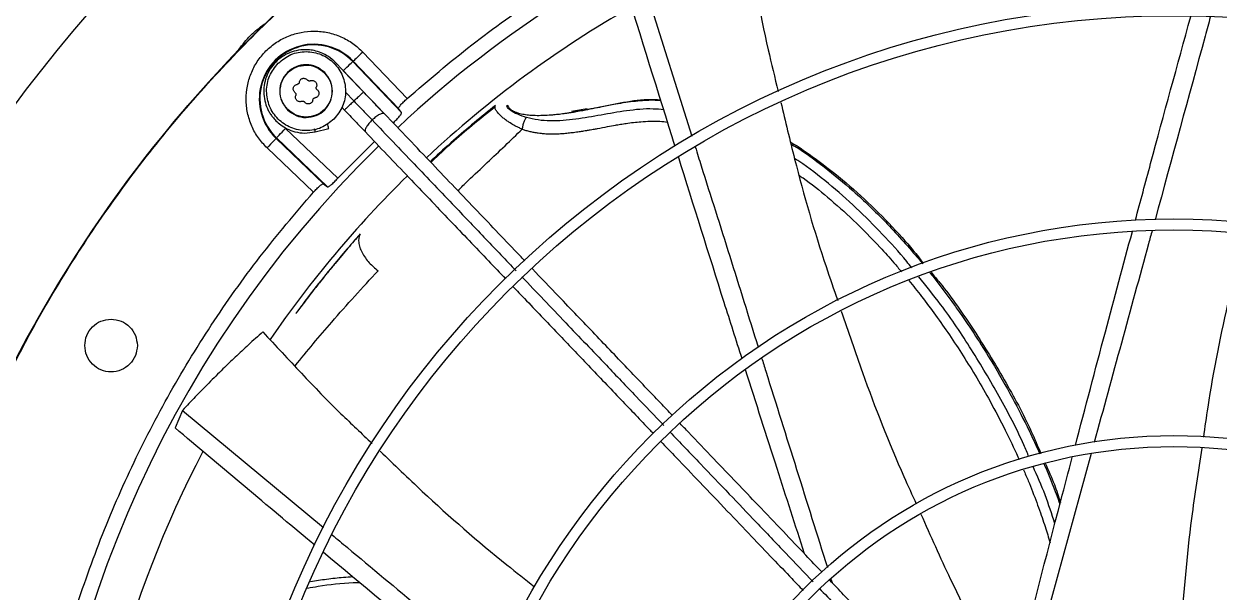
# Model space of a CAD drawing. Header units: inches. Extents: x 1229 to 1453, y -1023 to -720.
# Drawn here: x 1244.78 to 1255.52, y -982.18 to -977.08 of the extents above; entities that cross this region are included whole.
import ezdxf

# ---------------------------------------------------------------- set-up
doc = ezdxf.new("R2010")
doc.units = ezdxf.units.IN
doc.header["$MEASUREMENT"] = 0

msp = doc.modelspace()

# ---------------------------------------------------------------- linework, layer by layer
at = {"color": 18, "linetype": 'Continuous', "lineweight": 25, "true_color": 0x000000}
for p, q in [((1250.2858, -976.5159), (1250.781, -978.0863)), ((1247.825, -977.3316), (1248.2234, -977.7484)), ((1247.8315, -977.6891), (1247.5785, -977.4243)), ((1247.7356, -977.4171), (1247.7396, -977.4132)), ((1248.1738, -977.8755), (1247.7356, -977.4171)), ((1247.7396, -977.4132), (1248.1469, -977.8393)), ((1248.0982, -977.9674), (1247.6502, -977.4987)), ((1247.67, -977.691), (1247.7461, -977.7707)), ((1247.6368, -977.8273), (1247.6608, -977.8523)), ((1248.1738, -977.8755), (1248.1469, -977.8393)), ((1249.1185, -977.8179), (1249.1196, -977.8203)), ((1249.1272, -977.8116), (1249.1187, -977.8136)), ((1249.1272, -977.8116), (1249.1289, -977.8152)), ((1249.1314, -977.8171), (1249.1272, -977.8116)), ((1249.1357, -977.8261), (1249.1345, -977.8226)), ((1249.8406, -977.8407), (1249.7008, -977.8655)), ((1247.1321, -978.0168), (1247.6008, -978.4648)), ((1247.3974, -978.0478), (1247.5196, -978.018)), ((1247.3818, -978.5899), (1246.9651, -978.1915)), ((1247.0467, -978.1062), (1247.0505, -978.1021)), ((1247.4727, -978.5134), (1247.0467, -978.1062)), ((1247.5089, -978.5403), (1247.0505, -978.1021)), ((1247.6008, -978.4648), (1247.9308, -978.1349)), ((1247.4727, -978.5134), (1247.5089, -978.5403)), ((1246.2069, -980.5469), (1246.1393, -980.7053)), ((1246.2069, -980.5469), (1247.4708, -981.5988)), ((1254.3675, -980.9337), (1253.854, -982.8052)), ((1252.0303, -982.0612), (1252.0404, -982.0934))]:
    msp.add_line(p, q, dxfattribs=at)
at = {"color": 18, "linetype": 'Continuous', "lineweight": 25, "true_color": 0x000000, "flags": 128}
for points in [[(1247.825, -977.3316), (1247.8085, -977.3474), (1247.7926, -977.3625), (1247.778, -977.3765), (1247.7651, -977.3888), (1247.7545, -977.399), (1247.7465, -977.4066), (1247.7415, -977.4114), (1247.7396, -977.4132)], [(1247.6502, -977.4987), (1247.6667, -977.4829), (1247.6825, -977.4678), (1247.6972, -977.4538), (1247.7101, -977.4415), (1247.7207, -977.4313), (1247.7287, -977.4237), (1247.7337, -977.4189), (1247.7356, -977.4171)], [(1247.0505, -978.1021), (1247.0523, -978.1002), (1247.0571, -978.0952), (1247.0648, -978.0872), (1247.0749, -978.0766), (1247.0872, -978.0637), (1247.1012, -978.0491), (1247.1164, -978.0332), (1247.1321, -978.0168)], [(1247.0467, -978.1062), (1247.0449, -978.1081), (1247.0401, -978.1131), (1247.0324, -978.1211), (1247.0223, -978.1317), (1247.01, -978.1446), (1246.996, -978.1592), (1246.9808, -978.1751), (1246.9651, -978.1915)]]:
    msp.add_lwpolyline(points, dxfattribs=at)
at = {"color": 18, "linetype": 'Continuous', "lineweight": 25, "true_color": 0x000000}
for radius in [11.7126, 8.5704, 8.472, 6.6478, 6.5493, 4.7037, 4.6053]:
    msp.add_circle((1255.1106, -985.4772), radius, dxfattribs=at)
for centre, radius, start, end in [((1255.1106, -985.4772), 12.9331, 103.26667, 166.73333), ((1255.1106, -985.4772), 10.2157, 90, 133.03686), ((1255.1106, -985.4772), 10.2157, 44.36303, 90), ((1255.1106, -985.4772), 9.8425, 119.66087, 133.01249), ((1255.1106, -985.4772), 11.7147, 135.79736, 158.46866), ((1247.3853, -977.7519), 0.4901, 43.70945, 226.29055), ((1247.3853, -977.7519), 0.4845, 43.70945, 226.29055), ((1255.1106, -985.4772), 10.2157, 134.36248, 223.03765), ((1255.1106, -985.4772), 9.8425, 134.38828, 145.56385), ((1255.1106, -985.4772), 9.8425, 152.39406, 178.29762)]:
    msp.add_arc(centre, radius, start, end, dxfattribs=at)
for points, knots in [([(1243.4011, -985.4772), (1243.4059, -985.2217), (1243.4156, -984.7108), (1243.4936, -983.9477), (1243.6177, -983.1911), (1243.792, -982.4444), (1244.0146, -981.7106), (1244.2847, -980.9929), (1244.6012, -980.2945), (1244.9626, -979.6182), (1245.3675, -978.9671), (1245.8142, -978.3438), (1246.3006, -977.751), (1246.8248, -977.1914), (1247.3845, -976.6672), (1247.9772, -976.1807), (1248.6005, -975.7341), (1249.2517, -975.3292), (1249.9279, -974.9677), (1250.6264, -974.6513), (1251.344, -974.3812), (1252.0778, -974.1586), (1252.8246, -973.9844), (1253.5811, -973.8595), (1254.3442, -973.7844), (1255.1106, -973.7593), (1255.877, -973.7844), (1256.6401, -973.8595), (1257.3967, -973.9844), (1258.1434, -974.1586), (1258.8772, -974.3812), (1259.5949, -974.6513), (1260.2933, -974.9677), (1260.9696, -975.3292), (1261.6207, -975.7341), (1262.244, -976.1807), (1262.8368, -976.6672), (1263.3964, -977.1914), (1263.9206, -977.751), (1264.407, -978.3438), (1264.8537, -978.9671), (1265.2586, -979.6182), (1265.6201, -980.2945), (1265.9365, -980.9929), (1266.2066, -981.7106), (1266.4292, -982.4444), (1266.6035, -983.1911), (1266.7276, -983.9477), (1266.8057, -984.7108), (1266.8153, -985.2217), (1266.8201, -985.4772)], [0, 0, 0, 0, 0.0208333, 0.0416667, 0.0625, 0.0833333, 0.1041667, 0.125, 0.1458333, 0.1666667, 0.1875, 0.2083334, 0.2291667, 0.25, 0.2708334, 0.2916666, 0.3125, 0.3333333, 0.3541667, 0.375, 0.3958333, 0.4166666, 0.4375001, 0.4583333, 0.4791667, 0.5, 0.5208333, 0.5416667, 0.5625, 0.5833334, 0.6041667, 0.625, 0.6458334, 0.6666667, 0.6875, 0.7083334, 0.7291667, 0.75, 0.7708333, 0.7916667, 0.8125, 0.8333333, 0.8541667, 0.875, 0.8958333, 0.9166667, 0.9375, 0.9583333, 0.9791667, 1, 1, 1, 1]), ([(1248.2234, -977.7484), (1248.4144, -977.5852), (1248.7965, -977.2589), (1249.4128, -976.8239), (1250.0567, -976.4318), (1250.728, -976.0884), (1251.4224, -975.7945), (1252.1363, -975.5519), (1252.866, -975.3619), (1253.6076, -975.2254), (1254.3571, -975.1433), (1255.1106, -975.1158), (1255.8641, -975.1433), (1256.6137, -975.2254), (1257.3552, -975.3619), (1258.0849, -975.5519), (1258.7989, -975.7945), (1259.4932, -976.0884), (1260.1646, -976.4318), (1260.8084, -976.8239), (1261.4247, -977.2589), (1261.8068, -977.5852), (1261.9979, -977.7484)], [0, 0, 0, 0, 0.04999991, 0.09999992, 0.14999988, 0.19999993, 0.25, 0.30000004, 0.35000001, 0.40000012, 0.45000007, 0.49999985, 0.54999995, 0.5999999, 0.65000001, 0.69999997, 0.75000002, 0.80000009, 0.85, 0.89999996, 0.94999997, 1, 1, 1, 1]), ([(1251.2728, -976.3127), (1251.3316, -976.6464), (1251.4128, -977.1072), (1251.5257, -977.5608), (1251.5569, -977.6859)], [0, 0, 0, 0, 0.7243415, 1, 1, 1, 1]), ([(1250.6292, -978.1728), (1250.6209, -978.1464), (1250.457, -977.6254), (1250.296, -977.1058), (1250.1433, -976.6126)], [0, 0, 0, 0, 0.0508104, 1, 1, 1, 1]), ([(1254.7648, -978.8402), (1254.8104, -978.6706), (1254.9746, -978.0594), (1255.1416, -977.451), (1255.2623, -977.0113)], [0, 0, 0, 0, 0.2775205, 1, 1, 1, 1]), ([(1255.4375, -977.0184), (1255.4221, -977.0748), (1255.2575, -977.6795), (1255.0917, -978.2862), (1254.9414, -978.8363)], [0, 0, 0, 0, 0.0932151, 1, 1, 1, 1]), ([(1246.7126, -977.3097), (1246.7451, -977.2654), (1246.8102, -977.1768), (1246.8988, -977.1117), (1246.9431, -977.0791)], [0, 0, 0, 0, 0.5000028, 1, 1, 1, 1]), ([(1246.9651, -978.1915), (1246.9381, -978.1627), (1246.8833, -978.104), (1246.8243, -977.9967), (1246.7863, -977.8792), (1246.7731, -977.7569), (1246.7842, -977.6369), (1246.8181, -977.5219), (1246.8743, -977.4146), (1246.9523, -977.3189), (1247.048, -977.2409), (1247.1554, -977.1846), (1247.2704, -977.1507), (1247.3904, -977.1397), (1247.5126, -977.1528), (1247.6302, -977.1909), (1247.7375, -977.2499), (1247.7961, -977.3047), (1247.825, -977.3316)], [0, 0, 0, 0, 0.0609947, 0.1240598, 0.1879932, 0.2514896, 0.3132964, 0.3737125, 0.4362122, 0.4999988, 0.5637862, 0.626287, 0.6867033, 0.7485096, 0.8120063, 0.8759386, 0.9390043, 1, 1, 1, 1]), ([(1247.58, -977.4259), (1247.5594, -977.4069), (1247.5205, -977.3711), (1247.4536, -977.3369), (1247.3911, -977.3175), (1247.3225, -977.3082), (1247.2494, -977.3121), (1247.172, -977.3336), (1247.1025, -977.3695), (1247.0412, -977.4197), (1246.9915, -977.4821), (1246.9561, -977.5536), (1246.9365, -977.631), (1246.9337, -977.7102), (1246.947, -977.786), (1246.9698, -977.8438), (1246.9936, -977.8854), (1247.016, -977.9172), (1247.0466, -977.9519), (1247.0893, -977.9886), (1247.1463, -978.0234), (1247.2185, -978.0499), (1247.3054, -978.063), (1247.3661, -978.0529), (1247.3982, -978.0476)], [0, 0, 0, 0, 0.0533831, 0.1009344, 0.1426439, 0.1785059, 0.2332135, 0.2817711, 0.3315184, 0.3821159, 0.4327466, 0.4833787, 0.5340106, 0.5846419, 0.6342275, 0.6807576, 0.7028805, 0.7260425, 0.7554166, 0.7913145, 0.8337298, 0.8826566, 0.938083, 1, 1, 1, 1]), ([(1247.0652, -977.4317), (1247.1017, -977.4027), (1247.1749, -977.3447), (1247.3162, -977.3192), (1247.4547, -977.3463), (1247.5728, -977.4252), (1247.6517, -977.5433), (1247.6788, -977.6818), (1247.6534, -977.8232), (1247.5953, -977.8963), (1247.5663, -977.9328)], [0, 0, 0, 0, 0.1249999, 0.2500017, 0.3749993, 0.5000028, 0.6250011, 0.7500014, 0.8750017, 1, 1, 1, 1]), ([(1247.5663, -977.9328), (1247.5297, -977.9619), (1247.4566, -978.0199), (1247.3153, -978.0454), (1247.1767, -978.0183), (1247.0587, -977.9394), (1246.9797, -977.8213), (1246.9526, -977.6828), (1246.9781, -977.5414), (1247.0362, -977.4683), (1247.0652, -977.4317)], [0, 0, 0, 0, 0.1250027, 0.2499997, 0.375001, 0.5000001, 0.6250003, 0.7500001, 0.8749998, 1, 1, 1, 1]), ([(1247.4828, -977.5153), (1247.4584, -977.4959), (1247.4096, -977.4572), (1247.3154, -977.4402), (1247.2231, -977.4583), (1247.1444, -977.5109), (1247.0917, -977.5896), (1247.0737, -977.682), (1247.0906, -977.7762), (1247.1293, -977.825), (1247.1487, -977.8493)], [0, 0, 0, 0, 0.1250006, 0.2499996, 0.3749985, 0.4999991, 0.6250002, 0.7499996, 0.8749982, 1, 1, 1, 1]), ([(1247.1511, -977.8469), (1247.1321, -977.8229), (1247.0939, -977.7748), (1247.0772, -977.682), (1247.095, -977.591), (1247.1469, -977.5134), (1247.2244, -977.4616), (1247.3154, -977.4438), (1247.4083, -977.4605), (1247.4563, -977.4986), (1247.4803, -977.5177)], [0, 0, 0, 0, 0.1250013, 0.2500004, 0.3749996, 0.5000009, 0.6250024, 0.7500004, 0.8749985, 1, 1, 1, 1]), ([(1247.58, -977.4259), (1247.5794, -977.4264), (1247.5788, -977.427), (1247.5707, -977.4347), (1247.5692, -977.4361)], [0, 0, 0, 0, 0.81299953, 1, 1, 1, 1]), ([(1247.1487, -977.8493), (1247.1731, -977.8687), (1247.2218, -977.9074), (1247.316, -977.9244), (1247.4084, -977.9063), (1247.4871, -977.8537), (1247.5397, -977.775), (1247.5578, -977.6826), (1247.5408, -977.5884), (1247.5021, -977.5396), (1247.4828, -977.5153)], [0, 0, 0, 0, 0.1250015, 0.2500013, 0.3750011, 0.5000027, 0.6250018, 0.7500013, 0.8750016, 1, 1, 1, 1]), ([(1247.4803, -977.5177), (1247.4994, -977.5417), (1247.5375, -977.5897), (1247.5543, -977.6826), (1247.5365, -977.7736), (1247.4846, -977.8512), (1247.4071, -977.903), (1247.316, -977.9208), (1247.2232, -977.9041), (1247.1752, -977.866), (1247.1511, -977.8469)], [0, 0, 0, 0, 0.1249984, 0.2499994, 0.3750005, 0.4999989, 0.6250006, 0.7499994, 0.8749982, 1, 1, 1, 1]), ([(1247.216, -977.6941), (1247.2129, -977.6912), (1247.207, -977.6858), (1247.2018, -977.6748), (1247.1997, -977.6633), (1247.2011, -977.6516), (1247.2058, -977.6407), (1247.2133, -977.6318), (1247.2233, -977.6249), (1247.2311, -977.6231), (1247.2353, -977.6222)], [0, 0, 0, 0, 0.13623757, 0.25456346, 0.37957184, 0.49997541, 0.62037304, 0.74539729, 0.86373723, 1, 1, 1, 1]), ([(1247.2556, -977.6019), (1247.255, -977.6044), (1247.2539, -977.6094), (1247.2492, -977.6157), (1247.2429, -977.6205), (1247.2379, -977.6216), (1247.2353, -977.6222)], [0, 0, 0, 0, 0.2560281, 0.4999487, 0.7438871, 1, 1, 1, 1]), ([(1247.2556, -977.6019), (1247.2566, -977.5977), (1247.2583, -977.5899), (1247.2652, -977.5799), (1247.2741, -977.5723), (1247.285, -977.5677), (1247.2968, -977.5663), (1247.3083, -977.5683), (1247.3193, -977.5736), (1247.3247, -977.5795), (1247.3276, -977.5826)], [0, 0, 0, 0, 0.1362469, 0.2546153, 0.3795906, 0.5000319, 0.6204035, 0.7454565, 0.863771, 1, 1, 1, 1]), ([(1247.3553, -977.59), (1247.3528, -977.5908), (1247.3479, -977.5923), (1247.3401, -977.5914), (1247.3328, -977.5883), (1247.3294, -977.5845), (1247.3276, -977.5826)], [0, 0, 0, 0, 0.2559954, 0.4999227, 0.7439205, 1, 1, 1, 1]), ([(1247.3553, -977.59), (1247.3594, -977.5888), (1247.367, -977.5864), (1247.3791, -977.5874), (1247.3903, -977.5912), (1247.3963, -977.5963), (1247.3993, -977.5988)], [0, 0, 0, 0, 0.2724809, 0.5090867, 0.7591268, 1, 1, 1, 1]), ([(1247.3993, -977.5988), (1247.4018, -977.6017), (1247.4068, -977.6078), (1247.4107, -977.619), (1247.4116, -977.6311), (1247.4092, -977.6388), (1247.408, -977.6427)], [0, 0, 0, 0, 0.2407916, 0.4908722, 0.7367046, 1, 1, 1, 1]), ([(1247.4154, -977.6705), (1247.4135, -977.6687), (1247.4098, -977.6652), (1247.4066, -977.6579), (1247.4057, -977.6501), (1247.4072, -977.6452), (1247.408, -977.6427)], [0, 0, 0, 0, 0.25608419, 0.50011989, 0.74400881, 1, 1, 1, 1]), ([(1247.216, -977.6941), (1247.218, -977.6959), (1247.2217, -977.6994), (1247.2248, -977.7067), (1247.2257, -977.7145), (1247.2242, -977.7194), (1247.2235, -977.7219)], [0, 0, 0, 0, 0.2560094, 0.5000574, 0.745935, 1, 1, 1, 1]), ([(1247.2322, -977.7658), (1247.2297, -977.7629), (1247.2246, -977.7568), (1247.2208, -977.7457), (1247.2198, -977.7336), (1247.2222, -977.726), (1247.2235, -977.7219)], [0, 0, 0, 0, 0.2407678, 0.4908057, 0.7274845, 1, 1, 1, 1]), ([(1247.2761, -977.7746), (1247.2721, -977.7758), (1247.2644, -977.7782), (1247.2523, -977.7772), (1247.2412, -977.7734), (1247.2352, -977.7683), (1247.2322, -977.7658)], [0, 0, 0, 0, 0.2724774, 0.5091791, 0.7592108, 1, 1, 1, 1]), ([(1247.3758, -977.7627), (1247.3749, -977.7669), (1247.3731, -977.7747), (1247.3663, -977.7847), (1247.3573, -977.7923), (1247.3464, -977.7969), (1247.3347, -977.7983), (1247.3232, -977.7963), (1247.3122, -977.791), (1247.3068, -977.7851), (1247.3039, -977.782)], [0, 0, 0, 0, 0.1362633, 0.2546071, 0.3796223, 0.5000185, 0.6204411, 0.7454475, 0.8637643, 1, 1, 1, 1]), ([(1247.3758, -977.7627), (1247.3764, -977.7602), (1247.3776, -977.7552), (1247.3823, -977.7488), (1247.3886, -977.7441), (1247.3936, -977.743), (1247.3962, -977.7424)], [0, 0, 0, 0, 0.256007, 0.5000525, 0.7440013, 1, 1, 1, 1]), ([(1247.4154, -977.6705), (1247.4185, -977.6733), (1247.4244, -977.6787), (1247.4297, -977.6897), (1247.4317, -977.7012), (1247.4304, -977.713), (1247.4258, -977.7237), (1247.4183, -977.7327), (1247.4084, -977.7396), (1247.4004, -977.7414), (1247.3962, -977.7424)], [0, 0, 0, 0, 0.1334912, 0.2559833, 0.3784611, 0.4992475, 0.6215184, 0.7395061, 0.8618418, 1, 1, 1, 1]), ([(1247.7461, -977.7707), (1247.7353, -977.7811), (1247.7135, -977.8019), (1247.6853, -977.8288), (1247.6648, -977.8484), (1247.6621, -977.851), (1247.6608, -977.8523)], [0, 0, 0, 0, 0.242959, 0.4858995, 0.7429503, 1, 1, 1, 1]), ([(1247.8315, -977.6891), (1247.8302, -977.6904), (1247.8275, -977.693), (1247.807, -977.7126), (1247.7788, -977.7395), (1247.757, -977.7603), (1247.7461, -977.7707)], [0, 0, 0, 0, 0.2570497, 0.5141005, 0.757041, 1, 1, 1, 1]), ([(1247.7461, -977.7707), (1247.7771, -977.8031), (1247.8324, -977.861), (1247.8858, -977.9168), (1247.9092, -977.9413)], [0, 0, 0, 0, 0.5599007, 1, 1, 1, 1]), ([(1248.0191, -977.8853), (1247.9884, -977.8532), (1247.9269, -977.7889), (1247.8633, -977.7224), (1247.8315, -977.6891)], [0, 0, 0, 0, 0.5000064, 1, 1, 1, 1]), ([(1248.1469, -977.8393), (1248.1469, -977.8364), (1248.1469, -977.8305), (1248.1636, -977.808), (1248.1899, -977.7793), (1248.2123, -977.7586), (1248.2234, -977.7484)], [0, 0, 0, 0, 0.2528, 0.5035963, 0.7557688, 1, 1, 1, 1]), ([(1249.6981, -977.8727), (1249.7047, -977.8717), (1249.7122, -977.8705), (1249.7272, -977.868), (1249.7555, -977.8632), (1249.8408, -977.8478), (1249.9584, -977.8238), (1250.0861, -977.7986), (1250.1857, -977.7818), (1250.2723, -977.7703), (1250.3549, -977.7639), (1250.4307, -977.7607), (1250.4793, -977.7627), (1250.5016, -977.7636)], [0, 0, 0, 0, 0.0241776, 0.0280487, 0.0555128, 0.1291539, 0.3462007, 0.4996841, 0.6139299, 0.7219901, 0.8237744, 0.9191673, 1, 1, 1, 1]), ([(1249.8458, -977.8447), (1249.8825, -977.8374), (1250.0009, -977.8139), (1250.1967, -977.774), (1250.3797, -977.7511), (1250.4823, -977.7587), (1250.5005, -977.76)], [0, 0, 0, 0, 0.168802, 0.5442795, 0.9192729, 1, 1, 1, 1]), ([(1247.2761, -977.7746), (1247.2786, -977.7738), (1247.2835, -977.7723), (1247.2914, -977.7732), (1247.2986, -977.7763), (1247.3021, -977.7801), (1247.3039, -977.782)], [0, 0, 0, 0, 0.2558611, 0.4997984, 0.7438138, 1, 1, 1, 1]), ([(1247.6608, -977.8523), (1247.6926, -977.8856), (1247.7562, -977.9521), (1247.8176, -978.0164), (1247.8483, -978.0485)], [0, 0, 0, 0, 0.4999993, 1, 1, 1, 1]), ([(1248.0982, -977.9674), (1248.1091, -977.9569), (1248.1311, -977.9358), (1248.1571, -977.9068), (1248.1738, -977.8842), (1248.1738, -977.8784), (1248.1738, -977.8755)], [0, 0, 0, 0, 0.2447901, 0.4967499, 0.747377, 1, 1, 1, 1]), ([(1249.0175, -977.8102), (1248.9534, -977.8618), (1248.8258, -977.9647), (1248.6349, -978.1296), (1248.5033, -978.2467), (1248.4352, -978.3116), (1248.4306, -978.316)], [0, 0, 0, 0, 0.318639, 0.6348368, 0.9754512, 1, 1, 1, 1]), ([(1249.015, -977.8215), (1248.9452, -977.8779), (1248.7478, -978.0375), (1248.5572, -978.2055), (1248.4405, -978.3188), (1248.4368, -978.3224)], [0, 0, 0, 0, 0.3460011, 0.9791354, 1, 1, 1, 1]), ([(1249.2574, -978.0234), (1249.2457, -978.0186), (1249.2195, -978.0078), (1249.179, -977.9869), (1249.1405, -977.9635), (1249.1069, -977.9397), (1249.079, -977.9172), (1249.0515, -977.8917), (1249.0285, -977.8651), (1249.0082, -977.832), (1249.0138, -977.8188), (1249.0175, -977.8102)], [0, 0, 0, 0, 0.0721181, 0.1612124, 0.2685639, 0.3507313, 0.4345639, 0.5268108, 0.6512456, 0.7717877, 1, 1, 1, 1]), ([(1249.1187, -977.8136), (1249.117, -977.8167), (1249.1137, -977.823), (1249.151, -977.852), (1249.2101, -977.8878), (1249.2678, -977.9086), (1249.2966, -977.919)], [0, 0, 0, 0, 0.2444642, 0.49433304, 0.74791804, 1, 1, 1, 1]), ([(1249.1289, -977.8152), (1249.1301, -977.818), (1249.1329, -977.8246), (1249.14, -977.8341), (1249.1493, -977.8435), (1249.1617, -977.8529), (1249.1772, -977.8619), (1249.1983, -977.871), (1249.2291, -977.8812), (1249.2723, -977.8905), (1249.3239, -977.8968), (1249.3799, -977.8999), (1249.4447, -977.8996), (1249.5011, -977.8963), (1249.5422, -977.8927), (1249.5658, -977.8904), (1249.5918, -977.8875), (1249.6201, -977.884), (1249.6507, -977.8799), (1249.6769, -977.8761), (1249.693, -977.8735), (1249.6981, -977.8727)], [0, 0, 0, 0, 0.0333148, 0.0772445, 0.1178682, 0.1551974, 0.2071835, 0.2512427, 0.3074467, 0.3993314, 0.4805216, 0.5509175, 0.6483239, 0.7559515, 0.7851921, 0.8176118, 0.8531912, 0.8919332, 0.9338188, 0.9788415, 1, 1, 1, 1]), ([(1249.133, -977.8263), (1249.133, -977.8256), (1249.1333, -977.8237), (1249.1328, -977.8206), (1249.1319, -977.8183), (1249.1314, -977.8171)], [0, 0, 0, 0, 0.2014902, 0.6048291, 1, 1, 1, 1]), ([(1250.5284, -977.8497), (1250.4966, -977.8468), (1250.3836, -977.8364), (1250.1954, -977.8567), (1249.9674, -977.8963), (1249.7411, -977.9371), (1249.5489, -977.9536), (1249.3988, -977.9442), (1249.3304, -977.9273), (1249.2966, -977.919)], [0, 0, 0, 0, 0.0756621, 0.2691544, 0.4582739, 0.643608, 0.8246968, 0.9134399, 1, 1, 1, 1]), ([(1251.5805, -977.7832), (1251.6206, -977.953), (1251.7378, -978.4492), (1251.9096, -979.0426), (1252.0556, -979.4603), (1252.091, -979.5615)], [0, 0, 0, 0, 0.2826603, 0.8262865, 1, 1, 1, 1]), ([(1247.5193, -978.0166), (1247.5194, -978.017), (1247.5197, -978.0185), (1247.5171, -978.0076), (1247.5131, -977.9911), (1247.5093, -977.9759), (1247.5083, -977.9716)], [0, 0, 0, 0, 0.1242204, 0.4894388, 0.8549694, 1, 1, 1, 1]), ([(1247.9092, -977.9413), (1247.8987, -977.9521), (1247.8776, -977.9736), (1247.8549, -978.0063), (1247.8425, -978.0343), (1247.8463, -978.0438), (1247.8483, -978.0485)], [0, 0, 0, 0, 0.2429525, 0.4859068, 0.7429533, 1, 1, 1, 1]), ([(1248.0191, -977.8853), (1248.0144, -977.8832), (1248.0051, -977.8789), (1247.9765, -977.89), (1247.9429, -977.9113), (1247.9204, -977.9313), (1247.9092, -977.9413)], [0, 0, 0, 0, 0.2570584, 0.5141067, 0.7570491, 1, 1, 1, 1]), ([(1247.9092, -977.9413), (1248.0346, -978.0725), (1248.2811, -978.3305), (1248.6221, -978.6874), (1248.9277, -979.0072), (1249.1117, -979.1997), (1249.2022, -979.2944)], [0, 0, 0, 0, 0.29296235, 0.57603534, 0.79157799, 1, 1, 1, 1]), ([(1249.2802, -979.205), (1249.2652, -979.1894), (1249.123, -979.0406), (1248.846, -978.7507), (1248.4401, -978.3259), (1248.1625, -978.0354), (1248.0191, -977.8853)], [0, 0, 0, 0, 0.03525774, 0.33511664, 0.65658979, 1, 1, 1, 1]), ([(1249.2966, -977.919), (1249.2946, -977.9206), (1249.2906, -977.924), (1249.2841, -977.9329), (1249.2775, -977.9449), (1249.2713, -977.9596), (1249.2658, -977.976), (1249.2616, -977.9928), (1249.2587, -978.0089), (1249.2578, -978.0187), (1249.2574, -978.0234)], [0, 0, 0, 0, 0.1149698, 0.2381288, 0.367414, 0.5000013, 0.6325818, 0.7618658, 0.885028, 1, 1, 1, 1]), ([(1249.2574, -978.0234), (1249.2682, -978.0271), (1249.2902, -978.0346), (1249.3251, -978.0439), (1249.362, -978.0518), (1249.3963, -978.0574), (1249.4322, -978.0616), (1249.4717, -978.0646), (1249.5178, -978.066), (1249.5653, -978.0653), (1249.5989, -978.0635), (1249.6341, -978.0611), (1249.6698, -978.0579), (1249.7199, -978.0521), (1249.7596, -978.0466), (1249.7905, -978.0419), (1249.8125, -978.0384), (1249.8384, -978.0342), (1249.8662, -978.0295), (1249.8927, -978.0248), (1249.9143, -978.021), (1249.9578, -978.0131), (1250.0171, -978.002), (1250.0861, -977.9893), (1250.1414, -977.9797), (1250.1957, -977.971), (1250.2566, -977.9626), (1250.3567, -977.953), (1250.459, -977.9485), (1250.5395, -977.9571), (1250.5626, -977.9596)], [0, 0, 0, 0, 0.0257846, 0.052727, 0.0807859, 0.1099243, 0.1299241, 0.1607997, 0.1977057, 0.2322056, 0.2661663, 0.2723933, 0.3107223, 0.3462038, 0.3856384, 0.4010292, 0.4169264, 0.4363038, 0.4605657, 0.4810442, 0.4977595, 0.5107252, 0.5826033, 0.6367304, 0.673365, 0.7133704, 0.7650714, 0.8168617, 0.9476405, 1, 1, 1, 1]), ([(1247.3982, -978.0476), (1247.3978, -978.0463), (1247.3973, -978.044), (1247.3934, -978.0281), (1247.3918, -978.0215)], [0, 0, 0, 0, 0.5884561, 1, 1, 1, 1]), ([(1247.8483, -978.0485), (1247.9783, -978.1846), (1248.2305, -978.4485), (1248.5995, -978.8346), (1248.889, -979.1376), (1249.0561, -979.3125), (1249.107, -979.3657)], [0, 0, 0, 0, 0.3121182, 0.6050759, 0.8796402, 1, 1, 1, 1]), ([(1248.6782, -978.575), (1248.7094, -978.545), (1248.797, -978.4607), (1248.9392, -978.3269), (1249.1015, -978.1735), (1249.2059, -978.073), (1249.2574, -978.0234)], [0, 0, 0, 0, 0.1622514, 0.4551004, 0.731116, 1, 1, 1, 1]), ([(1250.8117, -978.1835), (1250.8294, -978.2396), (1251.0177, -978.8366), (1251.206, -979.4358), (1251.3766, -979.9788)], [0, 0, 0, 0, 0.0939898, 1, 1, 1, 1]), ([(1251.6669, -978.1397), (1251.6675, -978.1401), (1251.7449, -978.1835), (1251.9138, -978.3036), (1252.1696, -978.5016), (1252.4285, -978.7413), (1252.6628, -978.9811), (1252.7994, -979.1496), (1252.8623, -979.2272)], [0, 0, 0, 0, 0.001397, 0.1640789, 0.3809703, 0.5978713, 0.8147802, 1, 1, 1, 1]), ([(1251.671, -978.157), (1251.6828, -978.1637), (1251.7871, -978.2234), (1251.9752, -978.3637), (1252.2491, -978.5881), (1252.5291, -978.8591), (1252.7275, -979.0809), (1252.8349, -979.2085), (1252.8508, -979.2282), (1252.8529, -979.2308)], [0, 0, 0, 0, 0.0254272, 0.2249118, 0.4362257, 0.6869371, 0.9525105, 0.993722, 1, 1, 1, 1]), ([(1251.2326, -980.0854), (1251.1788, -979.9166), (1250.9857, -979.3109), (1250.7963, -978.706), (1250.6597, -978.2697)], [0, 0, 0, 0, 0.2787069, 1, 1, 1, 1]), ([(1252.7558, -979.2678), (1252.7409, -979.2487), (1252.6586, -979.1431), (1252.4921, -978.9636), (1252.2599, -978.7278), (1252.0089, -978.5104), (1251.8232, -978.3615), (1251.7156, -978.2955), (1251.7027, -978.2876)], [0, 0, 0, 0, 0.0506404, 0.2794588, 0.5086265, 0.7382418, 0.9684646, 1, 1, 1, 1]), ([(1247.3818, -978.5899), (1247.392, -978.5789), (1247.4127, -978.5565), (1247.4415, -978.5302), (1247.464, -978.5135), (1247.4698, -978.5134), (1247.4727, -978.5134)], [0, 0, 0, 0, 0.2442298, 0.4963999, 0.7472022, 1, 1, 1, 1]), ([(1247.5089, -978.5403), (1247.5118, -978.5403), (1247.5176, -978.5403), (1247.5402, -978.5237), (1247.5692, -978.4977), (1247.5904, -978.4757), (1247.6008, -978.4648)], [0, 0, 0, 0, 0.25262207, 0.50325005, 0.75521591, 1, 1, 1, 1]), ([(1251.7471, -978.44), (1251.7578, -978.4472), (1251.8455, -978.5061), (1252.0083, -978.6386), (1252.2412, -978.8449), (1252.4369, -979.0452), (1252.5788, -979.2018), (1252.6409, -979.2759), (1252.6636, -979.303)], [0, 0, 0, 0, 0.0307691, 0.2503333, 0.4965023, 0.7693045, 0.9157163, 1, 1, 1, 1]), ([(1244.7584, -985.4772), (1244.7637, -985.226), (1244.7742, -984.7237), (1244.8595, -983.9741), (1244.9951, -983.2325), (1245.1854, -982.5029), (1245.4279, -981.7889), (1245.7218, -981.0946), (1246.0652, -980.4232), (1246.4574, -979.7793), (1246.8923, -979.163), (1247.2187, -978.781), (1247.3818, -978.5899)], [0, 0, 0, 0, 0.1, 0.2, 0.3, 0.4000001, 0.5, 0.6000001, 0.7000001, 0.8000001, 0.9000001, 1, 1, 1, 1]), ([(1254.2257, -980.8624), (1254.3151, -980.5218), (1254.4835, -979.8803), (1254.6564, -979.2413), (1254.7375, -978.9417)], [0, 0, 0, 0, 0.53111915, 1, 1, 1, 1]), ([(1254.9152, -978.9322), (1254.9043, -978.9723), (1254.7314, -979.6057), (1254.5574, -980.2405), (1254.3945, -980.8351)], [0, 0, 0, 0, 0.0633544, 1, 1, 1, 1]), ([(1247.7972, -978.9699), (1247.78, -978.9895), (1247.7446, -979.0299), (1247.6907, -979.0925), (1247.6342, -979.159), (1247.5754, -979.2294), (1247.5143, -979.3039), (1247.451, -979.3823), (1247.375, -979.4784), (1247.2984, -979.5773), (1247.2449, -979.6494), (1247.2234, -979.6784)], [0, 0, 0, 0, 0.0843553, 0.1739996, 0.2689341, 0.3691584, 0.4746774, 0.585497, 0.7016207, 0.8798071, 1, 1, 1, 1]), ([(1247.8024, -978.9626), (1247.7574, -979.014), (1247.6593, -979.1261), (1247.5063, -979.3106), (1247.3589, -979.4951), (1247.2662, -979.6204), (1247.2277, -979.6723)], [0, 0, 0, 0, 0.2217615, 0.4837859, 0.786055, 1, 1, 1, 1]), ([(1247.7972, -978.9699), (1247.7915, -978.992), (1247.7828, -979.0258), (1247.7973, -979.0844), (1247.8175, -979.1314), (1247.8467, -979.1784), (1247.8922, -979.2361), (1247.9349, -979.2717), (1247.9625, -979.2947)], [0, 0, 0, 0, 0.2482584, 0.3796763, 0.5121291, 0.6428065, 0.7691237, 1, 1, 1, 1]), ([(1255.7464, -978.9603), (1255.6987, -979.1505), (1255.5696, -979.6658), (1255.4481, -980.2765), (1255.3881, -980.698), (1255.3754, -980.7878)], [0, 0, 0, 0, 0.3152931, 0.8542084, 1, 1, 1, 1]), ([(1247.2177, -980.1464), (1247.3261, -980.0146), (1247.5666, -979.7222), (1247.8221, -979.4463), (1247.9625, -979.2947)], [0, 0, 0, 0, 0.4505898, 1, 1, 1, 1]), ([(1249.2547, -979.3494), (1249.3856, -979.4863), (1249.6377, -979.7501), (1249.9797, -980.108), (1250.2736, -980.4155), (1250.4459, -980.5958), (1250.529, -980.6828)], [0, 0, 0, 0, 0.3097791, 0.5964849, 0.8053335, 1, 1, 1, 1]), ([(1250.6081, -980.5946), (1250.5718, -980.5566), (1250.4423, -980.4211), (1250.2096, -980.1776), (1249.9056, -979.8595), (1249.6147, -979.5551), (1249.4277, -979.3594), (1249.348, -979.276)], [0, 0, 0, 0, 0.0857871, 0.3064106, 0.5519186, 0.8089317, 1, 1, 1, 1]), ([(1253.8083, -980.9641), (1253.7934, -980.9285), (1253.7158, -980.7432), (1253.5448, -980.4212), (1253.2964, -980.0002), (1253.0553, -979.641), (1252.8859, -979.431), (1252.8196, -979.3488)], [0, 0, 0, 0, 0.0613602, 0.3188585, 0.576414, 0.8341219, 1, 1, 1, 1]), ([(1252.918, -979.3111), (1252.9204, -979.314), (1252.9483, -979.3484), (1252.9996, -979.4148), (1253.0713, -979.5095), (1253.1396, -979.6032), (1253.2327, -979.7351), (1253.3455, -979.9034), (1253.4991, -980.1494), (1253.6547, -980.4227), (1253.7973, -980.6989), (1253.8736, -980.8681), (1253.9049, -980.9375)], [0, 0, 0, 0, 0.0058294, 0.0692931, 0.1312955, 0.1918391, 0.2509225, 0.3844116, 0.5097976, 0.7066833, 0.8795602, 1, 1, 1, 1]), ([(1252.9289, -979.3069), (1252.9553, -979.3382), (1253.0951, -979.5036), (1253.3166, -979.8261), (1253.5911, -980.2711), (1253.7915, -980.6417), (1253.8875, -980.8679), (1253.9157, -980.9346)], [0, 0, 0, 0, 0.0639013, 0.3377894, 0.6116892, 0.8856038, 1, 1, 1, 1]), ([(1249.1764, -979.4383), (1249.2102, -979.4737), (1249.3434, -979.6131), (1249.5686, -979.8487), (1249.8573, -980.1508), (1250.1336, -980.4399), (1250.3279, -980.6433), (1250.4249, -980.7448), (1250.4344, -980.7547)], [0, 0, 0, 0, 0.08126667, 0.32015701, 0.53841745, 0.77032399, 0.97749424, 1, 1, 1, 1]), ([(1252.7305, -979.3829), (1252.7688, -979.4303), (1252.8507, -979.5321), (1252.9718, -979.6947), (1253.0965, -979.872), (1253.22, -980.0597), (1253.342, -980.2579), (1253.4691, -980.4796), (1253.5921, -980.7155), (1253.6779, -980.8907), (1253.7163, -980.9801), (1253.7199, -980.9885)], [0, 0, 0, 0, 0.0962325, 0.206176, 0.3205034, 0.4392061, 0.5622716, 0.6896855, 0.8450337, 0.9854285, 1, 1, 1, 1]), ([(1252.1233, -979.6555), (1252.1856, -979.8399), (1252.3552, -980.3418), (1252.5824, -980.9191), (1252.7595, -981.3055), (1252.797, -981.3873)], [0, 0, 0, 0, 0.314001, 0.8548076, 1, 1, 1, 1]), ([(1245.3277, -979.9654), (1245.3312, -979.9344), (1245.3383, -979.8726), (1245.3929, -979.794), (1245.471, -979.7414), (1245.5639, -979.723), (1245.6567, -979.7414), (1245.7348, -979.794), (1245.7894, -979.8726), (1245.7965, -979.9344), (1245.8001, -979.9654)], [0, 0, 0, 0, 0.1250012, 0.2499993, 0.3750005, 0.5, 0.6249995, 0.7500007, 0.8749988, 1, 1, 1, 1]), ([(1246.9273, -979.8424), (1246.8839, -979.8813), (1246.7999, -979.9566), (1246.6807, -980.068), (1246.5619, -980.1821), (1246.4428, -980.3005), (1246.322, -980.4243), (1246.2448, -980.5066), (1246.2069, -980.5469)], [0, 0, 0, 0, 0.17371238, 0.33541745, 0.48507614, 0.66326629, 0.83491619, 1, 1, 1, 1]), ([(1246.9273, -979.8424), (1247.1572, -980.0914), (1247.4745, -980.4349), (1247.8147, -980.7554), (1247.9084, -980.8436)], [0, 0, 0, 0, 0.72458399, 1, 1, 1, 1]), ([(1245.8001, -979.9654), (1245.7965, -979.9963), (1245.7894, -980.0581), (1245.7348, -980.1367), (1245.6567, -980.1893), (1245.5639, -980.2077), (1245.471, -980.1893), (1245.3929, -980.1367), (1245.3383, -980.0581), (1245.3312, -979.9963), (1245.3277, -979.9654)], [0, 0, 0, 0, 0.1250012, 0.2499993, 0.3750005, 0.5, 0.6249995, 0.7500007, 0.8749988, 1, 1, 1, 1]), ([(1251.4076, -980.0773), (1251.42, -980.1169), (1251.617, -980.7427), (1251.8137, -981.3703), (1251.998, -981.9582)], [0, 0, 0, 0, 0.0632432, 1, 1, 1, 1]), ([(1251.794, -981.8356), (1251.7109, -981.58), (1251.532, -981.0297), (1251.3575, -980.4791), (1251.2641, -980.1843)], [0, 0, 0, 0, 0.4645465, 1, 1, 1, 1]), ([(1251.95, -981.9988), (1251.9017, -981.9483), (1251.7858, -981.827), (1251.5938, -981.6261), (1251.387, -981.4097), (1251.1786, -981.1916), (1250.9705, -980.9738), (1250.801, -980.7965), (1250.7009, -980.6917), (1250.6763, -980.666)], [0, 0, 0, 0, 0.1132727, 0.2718204, 0.4509795, 0.5997684, 0.7628523, 0.941876, 1, 1, 1, 1]), ([(1247.3938, -981.757), (1247.3718, -981.7386), (1246.9515, -981.3883), (1246.5345, -981.0376), (1246.1393, -980.7053)], [0, 0, 0, 0, 0.0524476, 1, 1, 1, 1]), ([(1250.5822, -980.7385), (1250.6743, -980.8349), (1250.8525, -981.0213), (1251.1116, -981.2925), (1251.3671, -981.5598), (1251.6182, -981.8226), (1251.7888, -982.0011), (1251.8706, -982.0867)], [0, 0, 0, 0, 0.2154, 0.4164216, 0.6043413, 0.810085, 1, 1, 1, 1]), ([(1250.5016, -980.8251), (1250.5479, -980.8735), (1250.6647, -980.9958), (1250.8639, -981.2042), (1251.0894, -981.4402), (1251.3083, -981.6692), (1251.5013, -981.8712), (1251.6558, -982.0329), (1251.7464, -982.1277), (1251.7805, -982.1634)], [0, 0, 0, 0, 0.10905669, 0.27540157, 0.46846788, 0.63861793, 0.78847244, 0.92030471, 1, 1, 1, 1]), ([(1247.9813, -980.9132), (1248.1068, -981.0343), (1248.4737, -981.3883), (1248.9378, -981.7936), (1249.2852, -982.0651), (1249.3683, -982.1301)], [0, 0, 0, 0, 0.283361, 0.8284224, 1, 1, 1, 1]), ([(1253.7029, -982.8816), (1253.8324, -982.3732), (1253.9948, -981.7352), (1254.1631, -981.0993), (1254.1973, -980.9701)], [0, 0, 0, 0, 0.79684135, 1, 1, 1, 1]), ([(1255.3611, -980.8856), (1255.3284, -981.0956), (1255.2439, -981.6396), (1255.1975, -982.1882), (1255.1691, -982.525)], [0, 0, 0, 0, 0.3861484, 1, 1, 1, 1]), ([(1253.7596, -981.0805), (1253.7742, -981.1137), (1253.8165, -981.2103), (1253.8659, -981.3392), (1253.9108, -981.4632), (1253.9399, -981.5483), (1253.9652, -981.6266), (1253.9842, -981.6881), (1253.9945, -981.7236), (1253.9978, -981.7352)], [0, 0, 0, 0, 0.1555905, 0.4538723, 0.5939925, 0.7230322, 0.8409972, 0.9478923, 1, 1, 1, 1]), ([(1254.0413, -981.5665), (1254.0138, -981.4788), (1253.9588, -981.3036), (1253.8834, -981.1358), (1253.8458, -981.052)], [0, 0, 0, 0, 0.5005055, 1, 1, 1, 1]), ([(1253.9432, -981.0245), (1253.9687, -981.0845), (1254.0199, -981.205), (1254.0645, -981.3278), (1254.0868, -981.3894)], [0, 0, 0, 0, 0.49887315, 1, 1, 1, 1]), ([(1253.9539, -981.0222), (1253.983, -981.085), (1254.0359, -981.1994), (1254.0739, -981.3191), (1254.091, -981.3731)], [0, 0, 0, 0, 0.5494442, 1, 1, 1, 1]), ([(1255.3297, -982.5326), (1255.7134, -982.1749), (1256.195, -981.726), (1256.6804, -981.282), (1256.779, -981.1918)], [0, 0, 0, 0, 0.7968206, 1, 1, 1, 1]), ([(1252.8383, -981.4781), (1252.9245, -981.6728), (1253.1476, -982.1765), (1253.4054, -982.6634), (1253.5636, -982.9621)], [0, 0, 0, 0, 0.38657251, 1, 1, 1, 1]), ([(1247.55, -981.6648), (1247.5955, -981.7026), (1248.0782, -982.1044), (1248.5622, -982.508), (1249.0005, -982.8735)], [0, 0, 0, 0, 0.0942934, 1, 1, 1, 1]), ([(1248.9335, -983.0381), (1248.7968, -982.9251), (1248.3069, -982.52), (1247.8206, -982.1135), (1247.4699, -981.8204)], [0, 0, 0, 0, 0.2788632, 1, 1, 1, 1]), ([(1247.7356, -982.042), (1247.7075, -982.0438), (1247.6288, -982.0491), (1247.5014, -982.0625), (1247.4029, -982.0784), (1247.3544, -982.0863)], [0, 0, 0, 0, 0.2204123, 0.6153343, 1, 1, 1, 1]), ([(1247.3299, -982.1425), (1247.361, -982.1366), (1247.4961, -982.1112), (1247.6518, -982.0951), (1247.7762, -982.0917), (1247.7947, -982.0912)], [0, 0, 0, 0, 0.2030664, 0.8816254, 1, 1, 1, 1]), ([(1251.9244, -982.143), (1252.0232, -982.2463), (1252.2113, -982.4432), (1252.4807, -982.7252), (1252.7375, -982.9938), (1252.9819, -983.2496), (1253.1454, -983.4207), (1253.2225, -983.5014)], [0, 0, 0, 0, 0.2288682, 0.4358154, 0.6232275, 0.8220269, 1, 1, 1, 1]), ([(1253.3048, -983.4166), (1253.2476, -983.3567), (1253.1277, -983.2312), (1252.9503, -983.0456), (1252.7795, -982.8669), (1252.6384, -982.7192), (1252.5178, -982.593), (1252.406, -982.476), (1252.28, -982.3442), (1252.1495, -982.2076), (1252.0609, -982.1149), (1252.0194, -982.0715)], [0, 0, 0, 0, 0.1332719, 0.2791739, 0.4133042, 0.5314245, 0.6084725, 0.6948808, 0.7925754, 0.902797, 1, 1, 1, 1])]:
    msp.add_open_spline(points, degree=3, knots=knots, dxfattribs=at)

doc.saveas('drawing.dxf')
